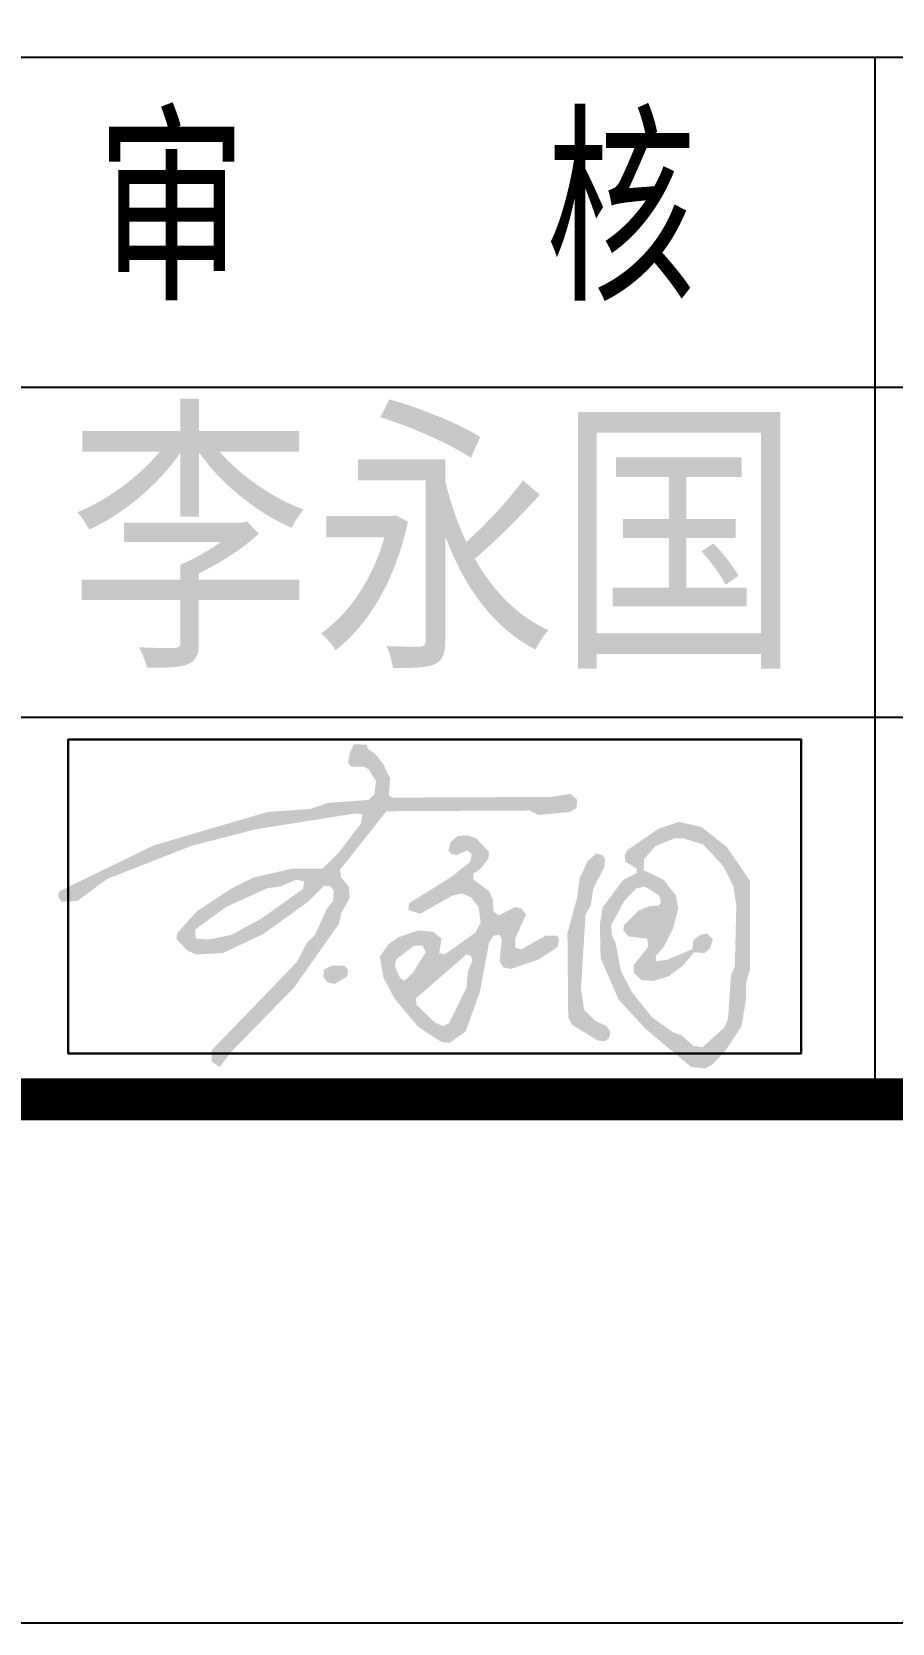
# Model space of a CAD drawing. Header units: millimetres. Extents: x -108786 to 29797, y -10598 to 53433.
# Drawn here: x -51098 to -49454, y -5967 to -2929 of the extents above; entities that cross this region are included whole.
import ezdxf

# ---------------------------------------------------------------- set-up
doc = ezdxf.new("R2010")
doc.units = ezdxf.units.MM
doc.header["$MEASUREMENT"] = 0
doc.linetypes.add('DASHED', pattern=[0.75, 0.5, -0.25])
for name, color, linetype in [('BEAM', 4, 'DASHED'), ('GoldSignBox', 7, 'Continuous'), ('JQLayer', 7, 'Continuous'), ('yy', 7, 'Continuous'), ('签字', 7, 'Continuous'), ('高专_图框', 7, 'Continuous')]:
    doc.layers.add(name, color=color, linetype=linetype)
doc.styles.add('GoldAttr', font='txt.shx', dxfattribs={"height": 4, "bigfont": 'hztxt.shx'})
doc.styles.add('高专图框仿宋', font='simfang.ttf')

# ---------------------------------------------------------------- blocks, each defined once
blk = doc.blocks.new('tk_tql_2018')
at = {"layer": '签字', "linetype": 'Continuous'}
h = blk.add_hatch(color=256, dxfattribs=at)
h.dxf.hatch_style = 1
h.paths.add_polyline_path([(-24984.1, 515.7), (-24794.1, 545.9), (-24779.7, 544.5), (-24782.5, 527.2), (-24822.9, 473.9), (-24856, 440.8), (-24913.6, 440.8), (-24988.5, 423.5), (-25028.8, 403.4), (-25096.5, 358.7), (-25132.5, 318.4), (-25135.3, 306.9), (-25115.2, 285.3), (-25097.9, 276.7), (-25046.1, 279.5), (-24969.7, 315.5), (-24883.3, 377.5), (-24853.1, 407.7), (-24841.6, 407.7), (-24834.4, 399.1), (-24835.8, 378.9), (-24847.3, 364.5), (-24870.4, 314.1), (-24886.2, 298.3), (-24904.9, 262.3), (-25067.7, 93.8), (-25067.7, 72.2), (-25051.8, 62.1), (-25030.2, 90.9), (-24909.3, 214.7), (-24824.3, 335.7), (-24820, 355.9), (-24804.1, 384.7), (-24805.6, 406.3), (-24820, 423.5), (-24822.9, 437.9), (-24733.6, 550.3), (-24460, 551.7), (-24442.7, 543.1), (-24383.7, 548.8), (-24370.7, 556), (-24369.3, 571.9), (-24382.2, 583.4), (-24418.2, 577.6), (-24722.1, 576.2), (-24729.3, 580.5), (-24726.4, 612.2), (-24739.3, 639.5), (-24755.2, 659.7), (-24769.6, 669.8), (-24771, 677), (-24795.5, 678.4), (-24804.1, 661.1), (-24807, 642.4), (-24801.3, 635.2), (-24776.8, 635.2), (-24768.1, 630.9), (-24753.7, 607.9), (-24756.6, 583.4), (-24768.1, 571.9), (-24845.9, 566.1), (-24879, 554.6), (-24961.1, 548.8), (-25177.1, 485.5), (-25358.5, 397.6), (-25361.4, 387.5), (-25354.2, 377.5), (-25324, 378.9), (-25267.8, 420.7), (-25106.5, 484)])
h.paths.add_polyline_path([(-24961.1, 403.4), (-24938.1, 406.3), (-24906.4, 419.2), (-24890.5, 416.3), (-24893.4, 401.9), (-24969.7, 347.2), (-25030.2, 314.1), (-25072, 305.5), (-25097.9, 306.9), (-25099.3, 324.2), (-25040.3, 367.4)], flags=16)
h.paths.add_polyline_path([(-24808.5, 234.9), (-24807, 247.9), (-24814.2, 255.1), (-24838.7, 255.1), (-24853.1, 247.9), (-24854.5, 233.5), (-24845.9, 223.4), (-24832.9, 220.5)], flags=17)
h.paths.add_polyline_path([(-24568, 420.7), (-24568, 430.7), (-24553.6, 440.8), (-24539.2, 459.5), (-24537.7, 472.5), (-24562.2, 498.4), (-24579.5, 504.2), (-24598.2, 502.7), (-24611.2, 491.2), (-24615.5, 475.4), (-24609.7, 468.2), (-24599.7, 466.7), (-24579.5, 475.4), (-24570.9, 468.2), (-24573.7, 453.8), (-24609.7, 425), (-24690.4, 374.6), (-24691.8, 361.6), (-24668.8, 354.4), (-24608.3, 389), (-24589.6, 393.3), (-24572.3, 386.1), (-24557.9, 367.4), (-24553.6, 338.6), (-24563.7, 318.4), (-24622.7, 276.7), (-24632.8, 279.5), (-24628.5, 306.9), (-24644.3, 319.9), (-24673.1, 322.7), (-24710.5, 309.8), (-24729.3, 296.8), (-24746.5, 272.3), (-24739.3, 232), (-24717.7, 191.7), (-24673.1, 138.4), (-24628.5, 109.6), (-24612.6, 108.2), (-24582.4, 129.8), (-24555, 206.1), (-24537.7, 299.7), (-24529.1, 312.7), (-24517.6, 314.1), (-24513.3, 306.9), (-24517.6, 263.7), (-24510.4, 252.2), (-24496, 249.3), (-24444.1, 266.6), (-24406.7, 291.1), (-24403.8, 305.5), (-24408.1, 312.7), (-24429.7, 312.7), (-24475.8, 286.7), (-24487.3, 289.6), (-24487.3, 308.3), (-24467.2, 353), (-24475.8, 364.5), (-24487.3, 367.4), (-24519, 351.5), (-24529.1, 358.7), (-24530.5, 381.8), (-24537.7, 397.6)], flags=17)
h.paths.add_polyline_path([(-24580.9, 276.7), (-24572.3, 273.8), (-24569.4, 265.1), (-24578.1, 245), (-24580.9, 213.3), (-24614.1, 145.6), (-24625.6, 139.9), (-24641.4, 147.1), (-24676, 180.2), (-24677.4, 193.1)], flags=16)
h.paths.add_polyline_path([(-24664.5, 293.9), (-24658.7, 281), (-24683.2, 242.1), (-24699, 226.3), (-24707.7, 232), (-24717.7, 255.1), (-24714.9, 268), (-24680.3, 293.9)], flags=16)
h.paths.add_polyline_path([(-24339, 401.9), (-24317.4, 443.7), (-24316, 459.5), (-24321.7, 466.7), (-24333.3, 469.6), (-24349.1, 455.2), (-24364.9, 422.1), (-24369.3, 386.1), (-24388, 317), (-24386.5, 157.1), (-24379.3, 142.7), (-24330.4, 112.5), (-24316, 111.1), (-24308.8, 116.8), (-24305.9, 128.3), (-24313.1, 139.9), (-24334.7, 149.9), (-24356.3, 171.5), (-24362.1, 211.9), (-24353.4, 353), (-24343.3, 370.3)])
h.paths.add_polyline_path([(-24084.1, 482.6), (-24131.7, 520), (-24174.9, 530.1), (-24213.7, 517.1), (-24274.2, 475.4), (-24278.5, 465.3), (-24277.1, 453.8), (-24255.5, 440.8), (-24255.5, 432.2), (-24281.4, 419.2), (-24320.3, 367.4), (-24326.1, 334.3), (-24324.6, 269.5), (-24290.1, 190.3), (-24238.2, 134.1), (-24151.8, 62.1), (-24124.5, 59.2), (-24111.5, 66.4), (-24085.6, 93.8), (-24055.3, 139.9), (-24046.7, 193.1), (-24046.7, 221.9), (-24039.5, 247.9), (-24039.5, 417.8)])
h.paths.add_polyline_path([(-24239.7, 406.3), (-24212.3, 389), (-24209.4, 376), (-24213.7, 370.3), (-24232.5, 368.8), (-24252.6, 360.2), (-24280, 332.8), (-24281.4, 322.7), (-24271.3, 311.2), (-24235.3, 306.9), (-24233.9, 291.1), (-24261.3, 256.5), (-24261.3, 242.1), (-24246.9, 227.7), (-24223.8, 226.3), (-24195, 234.9), (-24167.7, 255.1), (-24146, 280.9), (-24125.9, 279.5), (-24115.8, 288.2), (-24110.1, 305.5), (-24121.6, 317), (-24134.5, 314.1), (-24147.5, 304), (-24149.2, 286.9), (-24197.9, 266.6), (-24218.1, 263.7), (-24219.5, 273.8), (-24205.1, 289.6), (-24186.4, 325.6), (-24176.3, 364.5), (-24180.6, 389), (-24203.7, 419.2), (-24242.5, 437.9), (-24241.1, 459.5), (-24219.5, 484), (-24183.5, 498.4), (-24166.2, 498.4), (-24128.8, 486.9), (-24089.9, 445.1), (-24071.2, 407.7), (-24065.4, 368.8), (-24068.3, 253.6), (-24075.5, 237.8), (-24081.3, 152.8), (-24088.5, 137), (-24130.2, 99.5), (-24147.5, 102.4), (-24170.5, 122.6), (-24186.4, 128.3), (-24226.7, 157.1), (-24265.6, 206.1), (-24285.7, 245), (-24295.8, 298.3), (-24303, 312.7), (-24304.5, 332.8), (-24278.5, 380.3), (-24255.5, 403.4)], flags=16)
at = {"layer": '高专_图框'}
for p, q in [((-30600, 1990), (-6500, 1990)), ((-23800, 0), (-23800, 1990)), ((-30600, 1360), (-18700, 1360)), ((-30600, 730), (-18700, 730))]:
    blk.add_line(p, q, dxfattribs=at)
at = {"insert": (-24641.4, 1055.8), "char_height": 400, "width": 10500, "attachment_point": 5, "style": 'GoldAttr'}
blk.add_mtext('{\\H1.1667x;李永国}', dxfattribs=at)
at = {"layer": '高专_图框', "insert": (-25287.2, 1524.3), "char_height": 300, "attachment_point": 7, "style": '高专图框仿宋'}
blk.add_mtext('{\\W0.700000;审    核}', dxfattribs=at)
blk = doc.blocks.new('A1+0(841x594)-TK_STYLE_a-TK_HQ_a-62ba77e7', base_point=(10, -10))
at = {"layer": 'GoldSignBox'}
blk.add_lwpolyline([(-253.418, 0.875), (-239.418, 0.875), (-239.418, 6.875), (-253.418, 6.875)], close=True, dxfattribs=at)
at = {"layer": 'JQLayer', "color": 7, "linetype": 'Continuous'}
blk.add_lwpolyline([(-831, -10), (-831, 584), (10, 584), (10, -10)], close=True, dxfattribs=at)
at = {"layer": 'JQLayer', "color": 7, "linetype": 'Continuous', "const_width": 0.8}
blk.add_lwpolyline([(-806, 0), (-806, 574), (0, 574), (0, 0)], close=True, dxfattribs=at)
at = {"layer": 'yy'}
blk.add_lwpolyline([(-253.418, 6.875), (-239.418, 6.875), (-239.418, 0.875), (-253.418, 0.875)], close=True, dxfattribs=at)
at = {"layer": '高专_图框', "xscale": 0.01, "yscale": 0.01, "zscale": 0.01}
blk.add_blockref('tk_tql_2018', (0, 0), dxfattribs=at)

msp = doc.modelspace()

# ---------------------------------------------------------------- block references
at = {"layer": 'BEAM', "xscale": 100, "yscale": 100}
msp.add_blockref('A1+0(841x594)-TK_STYLE_a-TK_HQ_a-62ba77e7', (-24686.5, -5967), dxfattribs=at)

doc.saveas('drawing.dxf')
